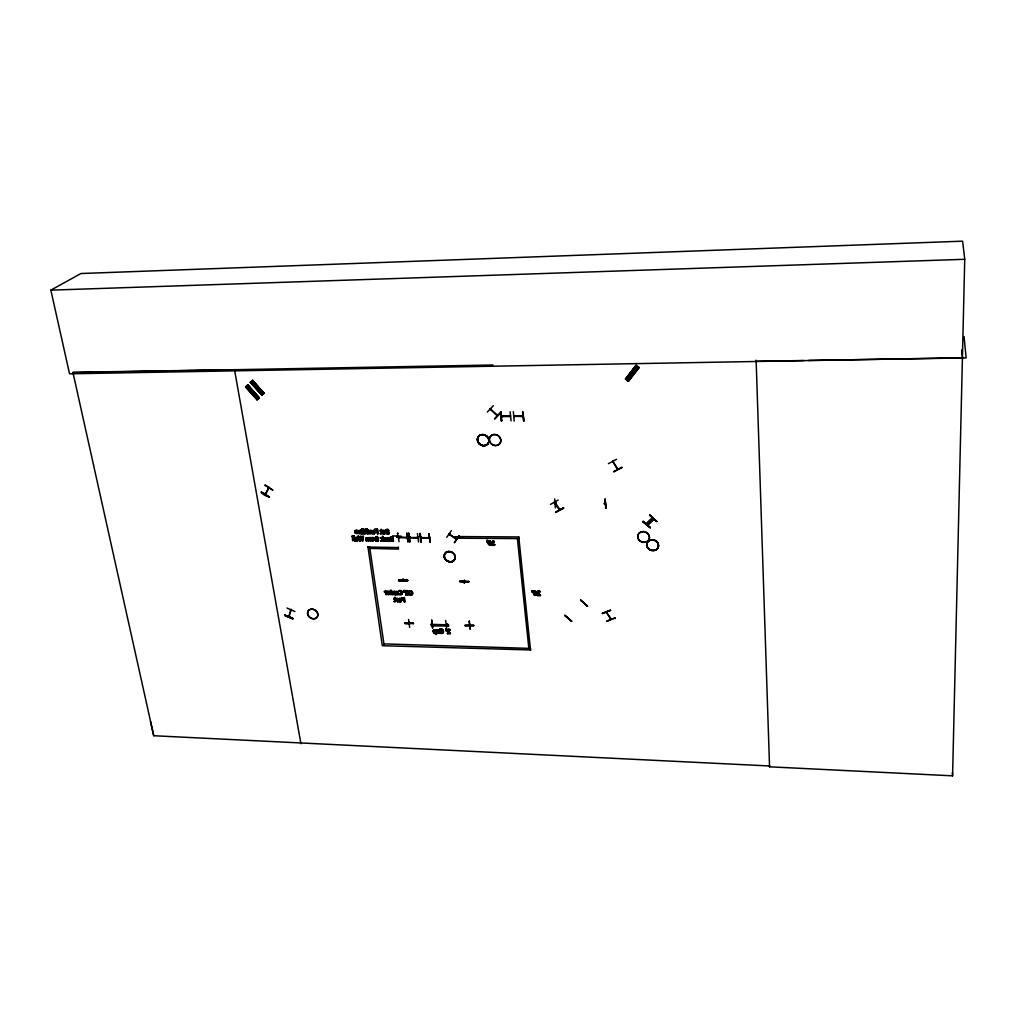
<?xml version="1.0" encoding="UTF-8"?>
<svg xmlns="http://www.w3.org/2000/svg" width="1017" height="1017" viewBox="0 0 1017 1017"><rect width="100%" height="100%" fill="white"/><g stroke="black" fill="none" stroke-linecap="round" stroke-linejoin="round"><path stroke-width="1.5" d="M382.926 531.891C384.032 528.662 385.812 534.065 383.078 531.294M386.587 532.336C392.689 534.281 384.858 535.463 386.053 531.789M385.939 532.094L387.032 533.722L389.206 533.505M396.376 591.97L396.274 592.225M407.283 580.834C380.155 580.313 426.708 580.898 398.626 580.249M398.753 579.995L407.626 580.135M413.461 623.802C414.491 622.518 406.241 624.832 404.957 623.459M404.919 623.154L413.55 623.205M405.033 622.9L404.957 623.485M407.258 580.478L398.677 580.593M459.773 581.762L468.684 581.838M468.697 581.877L459.697 581.355L468.646 581.406M459.837 581.19L468.545 581.648M465.138 625.658L465.201 625.01L473.909 625.341L465.125 625.684L473.846 625.913M490.601 408.605L490.245 409.355L491.325 409.266M497.707 415.063L496.627 415.165L497.059 414.478M409.495 622.099L408.987 623.218L409.279 622.518M374.205 533.073L372.54 532.069L373.125 533.264L374.256 533.035M756.127 360.221L769.551 766.818L952.573 775.831L964.739 259.297L962.616 241.169L80.94 273.522L50.85 290.15L69.55 373.811L962.425 357.781L961.701 349.95M389.269 540.523C390.121 539.213 386.625 538.692 387.731 540.434L389.32 540.485M459.036 537.688L458.476 537.001L459.163 536.722M464.515 580.91C464.273 580.326 463.193 581.877 464.451 580.338M464.68 582.334L464.07 582.868L464.248 581.584M533.722 592.085C533.455 600.589 540.218 589.746 534.001 591.36M536.671 594.373L536.112 591.64L534.243 591.195M490.804 543.675L490.601 544.451M289.425 615.819L288.612 616.798L290.964 609.514M290.506 610.391L291.091 609.399M536.035 594.411C534.421 585.754 534.522 600.437 536.01 592.364M411.91 593.737C412.521 589.695 406.902 591.665 409.927 594.437C413.639 596.115 411.593 588.373 409.215 591.894M433.115 630.667C433.712 633.718 439.039 637.062 435.772 629.904L433.051 630.642M409.279 591.958L410.067 594.208L411.987 593.801M534.37 592.008L534.688 594.411L535.87 594.78M392.448 591.881L392.753 594.475M374.396 539.607L372.591 541.12A1.437 1.22 35.8 0 1 371.752 540.688L371.383 538.12A1.437 1.22 35.8 0 1 372.095 537.713L372.756 537.713A1.449 1.233 35.8 0 1 373.595 538.158L374.116 539.048M395.613 601.365C392.816 603.412 397.8 598.848 395.511 598.822M357.45 532.539C357.437 530.416 352.581 533.01 357.603 531.827M371.269 533.188C372.095 526.285 368.294 535.565 370.735 532.984M402.999 579.792L402.91 579.067M403.342 579.715L403.088 581.127L403.571 579.855M355.2 530.836L355.251 531.802M398.537 599.331L398.969 601.517A1.411 1.182 32.6 0 0 399.795 601.937L401.13 601.517M401.41 601.022L400.812 599.089M409.342 623.179L409.177 622.34M358.022 532.73C359.421 530.149 354.297 528.802 355.086 532.005M360.374 536.328C360.374 544.769 358.391 536.722 360.984 536.328L362.281 540.192L360.984 536.328M412.711 593.28L412.216 594.64M362.281 540.192L362.649 536.569L363.438 536.366L362.764 540.93L360.654 537.281L362.09 540.917M362.446 539.976L362.815 536.353M360.005 539.976L358.543 536.302L357.793 536.506L359.586 540.891L360.272 540.904L360.654 537.281M360.272 540.904L360.819 537.078M368.853 541.006C367.518 536.137 370.112 539.519 368.281 541.006C368.218 536.162 366.4 538.616 366.349 540.98L366.247 537.84M442.789 632.104C444.404 628.328 438.518 630.667 439.967 629.142A3.038 2.555 29.9 0 1 441.124 628.938L442.026 629.116A1.945 1.64 29.9 0 1 443.056 629.879L443.399 632.345M458.603 537.739L459.099 536.544M385.379 533.035L383.892 530.556L382.773 530.721L382.417 532.311L384.807 532.336L382.417 532.311M464.553 581.597L464.477 582.855L464.006 581.978M469.829 624.807L469.485 624.591M398.715 593.407L398.054 594.653M359.09 531.344L359.357 530.709L359.408 533.645L358.556 530.76L360.666 530.518L358.658 530.582L358.836 533.633M365.548 533.239L365.599 530.671L364.378 530.874L365.599 530.671M388.583 531.205L388.405 529.832A1.551 1.322 35.5 0 0 387.655 529.361L385.545 529.743L387.947 530.683L386.155 531.751M388.761 530.785C386.689 531.916 385.723 534.637 389.104 532.768M394.126 601.721C396.083 601.022 393.325 597.704 394.787 599.038M370.646 533.061L370.531 530.264M286.972 608.039L294.93 611.586M409.584 623.383L409.571 622.646M389.854 540.739L387.541 538.667M390.948 539.341C389.892 541.273 394.634 541.476 392.689 538.972L390.795 539.557M436.738 630.426L436.852 633.299L438.874 633.184M446.374 624.374L447.022 624.095M447.226 630.235L448.573 629.129L449.781 629.421L449.717 630.26L449.781 629.421M488.198 542.061L488.529 541.12M488.402 541.438C486.457 544.692 492.012 547.273 491.389 542.9M469.129 624.959L469.765 624.26L469.549 625.353M355.95 537.955L357.959 540.523M372.451 531.344L374.434 530.938L372.527 531.103M533.607 592.314L533.925 591.373M402.312 598.39C402.338 602.306 405.808 596.788 402.236 598.466M537.294 592.047L537.701 591.208L539.849 591.436L538.069 592.123L540.472 595.39L537.434 595.568L537.497 594.831L539.824 594.881L537.497 594.831M373.786 539.76C370.061 541.959 374.192 534.51 373.392 540.497M399.49 598.911L399.211 601.022L400.851 600.996M490.804 408.681L490.169 409.279L490.677 408.681M266.047 493.614L265.081 494.491L268.857 487.372M401.499 598.644L402.262 597.615M268.92 487.957L265.424 494.656L266.047 493.715M392.511 591.678L392.6 594.691M374.37 539.938L372.756 540.904A1.437 1.22 35.8 0 1 371.917 540.472L371.536 537.917A1.437 1.22 35.8 0 1 372.26 537.497L372.908 537.497A1.449 1.233 35.8 0 1 373.76 537.942L374.205 539.442M554.583 501.978L554.316 502.131M554.176 502.627L559.477 510.102L559.897 509.377M366.234 533.378L366.501 530.226M558.854 509.339L559.528 508.843M292.921 618.361C268.043 608.09 309.765 626.243 284.747 615.209M398.384 599.56L398.626 599.038A1.411 1.182 32.6 0 1 399.338 598.644L399.986 598.657M357.387 532.743L357.437 532.031M371.192 533.404L371.116 530.264M412.406 594.322L412.673 592.784M408.529 591.983L408.643 591.602A1.831 1.551 32.4 0 1 409.406 590.877L411.58 590.877L412.533 593.013M401.702 593.305L400.927 594.36M431.983 624.26L432.238 623.574M389.091 593.775C389.727 591.322 383.994 594.042 389.308 592.86M358.175 532.514L357.539 533.455M382.379 531.344C383.752 528.154 387.579 533.162 384.286 533.976C380.6 532.972 384.82 533.976 384.96 532.133M397.901 593.966C398.689 591.551 392.676 594.208 398.117 593.051M265.119 494.415L265.768 493.448M386.613 540.141L386.511 540.434A1.411 1.195 35.3 0 1 385.901 540.98L384.121 540.18L385.761 540.421M395.816 591.83L395.766 593M649.596 515.072L656.779 521.365M355.836 530.721C355.988 533.62 358.734 529.565 355.772 530.823M642.833 521.734L650.321 527.709L643.214 521.276M652.698 517.869L646.342 524.225M611.166 619.226L606.424 612.209L610.836 619.251M610.251 619.099L610.734 618.463M615.031 617.955L606.933 621.082M650.448 521.568L649.367 521.556M374.307 533.823C376.811 531.484 370.035 530.709 374.574 532.272C375.87 534.955 370.658 532.895 374.281 533.671M387.312 592.263C391.723 591.602 384.807 591.869 389.257 592.453M610.556 610.378L602.534 613.391M284.658 615.501L292.654 618.908M533.683 591.919L534.116 591.131M272.772 490.016L264.928 485.312M587.394 606.285L580.554 600.03L587.559 606.119M536.709 594.525L534.51 595.047L533.709 592.542M583.733 603.183L584.216 602.967M571.681 621.184L564.791 615.209L571.656 621.222M568.045 618.311L568.389 617.599M568.389 618.552L568.287 618.044M366.349 540.98C362.891 536.035 372.769 538.12 368.268 537.764M398.524 537.396L399.401 537.408M407.563 537.421L406.469 537.218M409.203 537.523L410.385 537.446M410.118 537.828L410.245 537.078L409.241 537.815L409.635 537.065M490.512 544.654L490.423 541.527L489.113 541.375M418.267 537.548L417.173 537.345M355.416 537.675L355.492 540.841L356.217 540.637L355.492 540.841M420.657 537.662C423.085 537.167 419.856 539.099 421.076 537.205M429.466 538.107L428.577 538.107L428.894 537.294M605.407 503.593L605.179 503.199M604.556 503.631L605.382 503.288M621.845 467.095L613.899 471.977M617.942 468.773L617.535 468.99M605.026 499.194L606.068 508.233L605.051 499.194M502.411 416.334L502.373 416.017M386.968 538.463L389.435 537.84L387.541 539.086M509.937 415.75L509.975 416.22M489.113 541.298L489.19 544.438L490.639 544.438M530.556 648.414L383.93 643.888M367.938 546.765L382.303 645.706L530.721 649.965M372.006 538.247L372.12 540.358L373.544 540.294M528.84 648.363L517.399 538.578M616.531 459.303L608.42 463.65M613.327 461.718L613.022 461.998M617.739 469.155L612.781 461.057M540.358 595.631L540.408 594.78M400.94 600.818L399.643 601.098L399.109 599.509M537.434 595.568L540.472 595.39M539.849 591.436L538.133 590.979L537.307 592.314M539.913 592.059L539.963 591.195M398.995 599.534L400.444 599.038L400.838 600.844M532.781 590.915L532.069 590.902L532.781 590.915L532.387 592.593L532.183 590.661M532.387 592.593L532.895 590.686M436.827 630.235L436.852 633.299M637.875 368.739L635.167 366.756M635.104 372.336L632.409 370.353M636.057 371.116L633.349 369.133M637.163 369.654L634.417 367.747M555.32 502.919L555.002 503.72L556.146 503.428M288.981 616.874L289.438 615.908M635.968 365.383L625.493 378.909L628.531 381.172L639.07 367.671L636.235 365.37L625.836 379.163M563.749 508.258L555.79 512.174L563.558 507.661M563.532 507.953L555.854 512.212M385.735 540.497L385.621 538.451L383.918 538.502M559.871 509.492L554.774 502.093M555.333 507.89L554.697 498.94M604.162 503.657L605.115 503.669M555.155 502.627L554.761 502.843M269.276 496.766C262.297 496.004 255.381 486.533 269.085 496.995M272.709 490.105L265.132 484.918M469.345 621.145L470.172 628.9M519.166 538.603L458.985 538.209L458.794 536.569L518.988 536.951M374.103 533.251L374.154 532.209L372.54 532.069M402.16 598.619L403.8 597.996M390.731 537.701L390.503 540.294L393.452 541.324L390.541 540.739L390.147 539.544L390.998 538.641M571.592 621.374L564.664 615.463M650.524 521.632L649.812 520.895M447.442 633.604L450.391 633.451L447.442 633.604L449.756 632.955L447.366 630.248M449.857 630.019L447.887 630.235L450.175 633.095L447.861 630.54L449.692 630.26M447.378 633.133L449.756 632.955M446.361 630.832C445.675 625.48 446.171 634.074 446.425 628.976M493.715 544.921L494.694 544.705L493.715 544.921C491.567 542.658 495.457 541.069 493.372 541.921M445.954 630.82L445.751 628.951M431.259 624.006L431.246 625.9L448.662 626.014M494.618 545.379L492.304 545.354L494.694 544.705M493.092 544.909L492.253 544.896L493.092 544.909L492.775 540.663L494.237 541.934M448.459 626.37L448.459 624.476M443.565 631.163C444.289 634.214 438.505 634.379 439.891 631.048L441.543 631.099L440.425 631.799L440.564 632.879L442.115 632.943L442.916 631.862L441.988 629.943L439.891 629.993M440.564 632.879L440.552 631.557L441.607 631.595M441.467 631.824L441.543 631.099M446.438 624.718L446.692 623.879M494.326 541.311L493.27 540.675M446.501 624.743L446.984 623.891M439.992 633.121L439.891 631.048M446.679 628.455L445.688 620.484M468.634 581.355L468.57 582.093M292.909 618.4L284.76 615.145M437.323 632.549L438.874 632.587L437.348 631.443L438.988 632.18L437.323 632.549C436.496 630.019 440.87 630.311 437.157 630.858M436.827 630.337L439.013 630.07L437.018 630.222M439.636 630.171L439.675 629.256M366.934 537.98L366.921 540.98M464.553 581.673L464.337 582.41M435.301 630.667L435.403 632.676L435.301 630.667L433.662 630.794L434.081 632.269L435.174 632.574M435.111 630.451C432.708 627.489 432.25 635.244 435.594 632.866M464.388 580.249L464.248 581.393M487.41 542.366C486.736 536.734 487.181 545.798 487.486 540.421M436.204 634.443L435.772 629.904M486.978 542.366L486.774 540.408M401.321 594.055L401.13 591.258A1.36 1.144 32.8 0 0 400.355 590.826C395.371 591.907 402.91 588.423 402.185 592.797C402.338 596.687 396.109 593.636 401.295 594.004M431.742 620.154L432.67 627.858M431.653 624.336L432.136 623.485M288.981 616.798L291.104 609.958M365.637 533.175L365.446 530.887M398.473 599.267L398.766 598.81A1.411 1.182 32.6 0 1 399.478 598.416L400.139 598.428A1.424 1.195 32.6 0 1 400.965 598.86L400.978 601.746M442.827 632.154L440.704 632.638M401.562 598.365L404.334 597.526L404.779 602L404.105 600.17L401.651 598.733M409.66 627.464L408.567 619.493M409.482 623.294L409.737 622.887M409.762 623.09L409.203 623.675M355.111 530.798L357.12 530.505L358.048 532.387M454.357 542.62L459.188 535.87L454.472 542.671M457.014 538.857L456.493 539.468L456.9 538.679M458.514 537.09L458.998 536.251M456.366 538.311L455.972 538.629M357.539 532.527L355.302 532.794L357.437 532.692M384.159 645.401L369.616 546.79M454.256 536.734L463.294 536.785M391.176 593.826C388.545 594.691 392.943 593.674 390.948 591.691L389.753 591.894L390.948 591.691M523.59 420.949L522.687 411.809L524.111 420.949M401.855 594.424L402.338 592.568M450.111 533.989L449.616 534.726L450.15 534.116M404.169 601.975L404.105 600.17M446.73 537.357L451.345 530.696M449.374 533.582L449.222 533.811M513.903 415.978L523.132 415.8M408.135 595.034C407.97 586.542 408.275 600.589 407.321 592.047L405.758 592.25L406.139 594.996L405.338 592.008L404.257 592.212L405.338 592.008M523.361 416.207L523.335 415.889M407.131 591.83C408.618 592.199 402.363 588.767 405.135 591.678M407.563 595.034L407.321 592.047M405.567 594.983L406.292 594.767L405.91 592.021M404.779 602L404.334 597.526M404.194 591.767L405.3 591.563L404.257 592.212M405.885 591.068L407.016 590.394L407.69 591.843M522.687 411.809L523.73 420.924M406.152 592.25L406.292 592.021M403.863 591.017L403.94 590.305M397.075 599.115L395.778 598.632L397.723 598.428C399.033 606.691 396.376 597.106 395.829 598.39M404.893 591.119L404.016 590.788M397.456 601.822L397.278 599.344M398.016 601.835L397.723 598.428M514.17 421.038L513.343 411.707M398.956 593.877L400.825 594.208M399.007 594.551L399.071 593.648M358.086 532.806L356.56 533.683L355.264 532.794M395.956 591.627L395.626 593.229M395.804 591.856L396.884 591.297L398.308 592.034L398.27 594.462L395.88 594.576L397.927 594.551M514.093 415.889L514.144 416.398M393.744 599.013L394.749 597.449L395.448 598.377M511.055 420.885L510.114 411.758M514.03 416.296L523.03 416.576M398.588 591.551C398.448 589.657 401.918 590.597 402.084 592.288M393.681 598.568L394.723 598.593L394.749 597.449M396.223 592.199C397.939 591.335 398.664 593.025 396.325 592.085M514.742 415.877L514.577 416.716L514.856 415.978M395.295 598.606L395.321 597.462M388.672 531.179L386.511 532.361M403.647 580.033L403.139 581.139L403.724 580.593M392.587 591.602L394.965 591.335L395.257 594.754L394.507 592.136L393.083 592.008M397.405 594.157L395.829 593.992L397.8 594.03M430.013 542.099L428.932 533.722L430.204 541.883M391.481 594.487L391.85 591.271M394.698 594.742L394.507 592.136M395.257 594.754L394.965 591.335M403.202 579.067L403.088 581.038M390.07 594.131L391.507 594.36L391.914 591.716M390.147 594.614L390.223 593.903M509.937 415.8L509.708 416.08M510.585 415.75L501.394 415.928M429.505 537.307L428.653 537.713M380.587 537.662L382.201 539.048L380.714 541.158L382.684 539.379L382.481 536.391L383.562 541.197L382.939 539.595L380.434 537.879L381.311 537.662L382.939 539.595M429.021 533.671L430.153 542.074M391.303 591.487L390.757 590.33L389.753 591.894M390.731 591.474L390.757 590.33M385.43 533.111L384.896 533.76M386.46 594.564L386.155 591.144C383.269 591.754 385.43 591.182 385.901 594.551L386.155 591.144M386.816 593.038C386.117 589.822 391.062 591.284 389.778 593.814C388.189 596.064 385.456 592.898 388.99 593.826M387.07 594.386L387.146 593.572M389.689 591.449L390.884 591.246M385.901 594.551L385.723 592.059L384.299 591.919M421.229 541.985L420.212 533.404M650.27 527.734L642.808 521.785M418.546 541.959L417.428 533.594M385.507 591.843L385.583 591.131M501.801 420.784L501.152 420.974L500.834 411.669L501.737 420.784M502.055 416.614L502.245 415.877L502.245 416.563M384.312 591.347L385.659 591.614M418.025 537.167L417.008 537.573M417.834 538.006L418.14 537.256M501.584 415.839L501.203 416.576L510.483 416.525M417.428 537.154L417.097 537.968M500.631 412.203L494.567 418.61M408.809 533.277L408.173 533.48L409.889 541.629M497.694 414.936L497.122 415.622L490.232 409.228M406.902 533.264L408.046 541.603M496.627 415.165L497.186 414.478M407.321 537.04L407.181 537.828L407.525 537.129M369.845 548.392L398.422 549.116L398.422 547.184M408.783 533.277L409.737 541.807M406.724 537.027L406.444 537.815L407.258 537.497M399.071 541.667L397.545 533.34M493.372 405.63L487.334 412.038M491.16 409.571L491.313 409.126M398.956 536.938L407.131 537.472M399.706 537.319L398.626 537.751L399.567 536.951M396.884 535.819L396.732 537.027L397.329 536.582M398.117 533.162L397.482 533.366M390.846 538.832C387.502 536.239 396.261 536.531 390.884 536.938C388.341 537.955 394.049 540.307 392.448 537.205L390.795 537.599M392.765 540.815L392.689 538.972M392.562 535.908L401.168 536.162M392.473 538.705L392.448 537.205M387.731 540.434L387.757 539.315M389.358 538.616L389.435 537.84M389.524 541.069L387.274 541.247L387.096 538.489M382.977 541.184L383.714 540.98M383.638 538.082L385.99 538.095L386.358 540.65A1.411 1.195 35.3 0 1 385.748 541.197L384.057 541.019L384.159 540.18M380.714 541.158L381.477 541.171M382.201 539.048L380.434 537.879M382.481 536.391L383.053 536.391M382.684 533.709L382.786 532.883M385.545 529.743L385.646 530.442M378.477 537.637L378.4 541.133L377.574 538.082L376.481 538.285L377.574 538.082M382.1 530.391C383.015 530.162 380.04 535.819 381.286 533.2M375.883 541.095C377.993 539.277 372.171 536.595 375.642 538.082C372.565 538.26 377.154 538.4 375.883 541.095L376.621 540.891L376.15 537.599L375.476 538.298M378.4 541.133L378.146 538.082M379.977 531.039C381.642 530.594 379.71 531.637 380.994 529.425L381.706 530.378M376.468 541.108L376.15 537.599M376.417 537.828L377.523 537.624L376.481 538.285M377.371 537.84L376.468 536.798M381.909 533.15L381.782 530.849M380.383 533.849L380.46 533.137M374.637 529.946L376.926 529.755L374.637 529.946L374.726 529.209L377.46 529.234L377.943 533.849L377.18 531.51L374.981 531.7L377.18 531.51M379.913 530.582L381.133 530.378M380.968 530.594L380.994 529.425M376.074 537.052L377.243 536.379L378.082 537.624M381.553 530.594L381.578 529.437M377.116 531.001C372.057 530.404 378.349 532.641 376.926 529.755M370.379 540.815L370.023 538.362L368.713 538.222M370.226 541.031L370.023 538.362M369.743 537.739L370.48 537.535L369.794 538.107M368.281 541.006L368.103 538.349M377.943 533.849L377.46 529.234M409.381 537.485L417.86 537.561M372.222 533.785L372.069 530.798L374.358 530.378L371.904 531.014L372.222 533.785L372.896 533.226M372.667 532.984L372.705 531.853M369.324 533.76L370.938 533.582M420.835 537.624L429.263 537.726M421.572 537.968L421.534 537.675M367.315 533.734L366.806 528.929L368.052 533.531L367.315 533.734L366.806 528.929M362.764 540.93L362.255 540.713M369.425 533.175L371.116 533.493M429.377 538.095L420.784 537.955M363.438 536.366L362.649 536.569M368.739 533.747L368.421 530.238L369.196 532.921M368.993 530.251L368.256 530.454M363.794 533.696L363.272 528.891L364.531 533.48L363.794 533.696L363.272 528.891M367.9 533.734L367.379 528.929M365.395 533.073L364.722 533.175L365.802 532.959M366.184 530.671C368.637 533.442 362.955 534.383 366.311 533.315M359.586 540.891L360.438 540.688M365.535 530.213C362.713 530.048 366.501 531.192 365.395 529.26L366.107 530.213M365.37 530.416L365.395 529.26M362.357 533.671L362.027 530.175L363.094 533.467L362.357 533.671L362.027 530.175M365.955 530.429L365.967 529.272M357.514 540.091L355.937 540.04C355.658 536.9 359.306 541.298 356.103 539.824L355.963 538.921M362.929 533.683L362.611 530.175M353.573 536.048L354.679 540.828L354.145 536.048L353.407 536.264L354.145 536.048M364.366 533.696L363.844 528.904M357.603 537.446C357.997 539.175 356.687 535.921 355.391 537.739M357.793 536.506L358.543 536.302M361.683 533.455L360.946 533.658L361.683 533.455L361.188 530.162L360.45 530.365L361.188 530.162M352.683 540.802L352.149 536.035M361.658 529.26L362.484 529.056L362.408 529.844L361.658 529.26L362.484 529.056M359.192 530.925L360.743 530.988L359.293 530.849M361.747 529.832L361.823 529.043M359.408 533.645L359.293 531.56M354.107 540.828L354.844 540.612M355.734 538.692L356.039 537.879M352.721 536.035L351.984 536.239M355.353 533.391L355.467 532.577M625.544 378.947L636.235 365.37M626.358 379.544L636.744 365.828L626.014 379.29L625.493 378.909M626.002 379.277L636.337 365.662M628.366 380.968L638.943 367.366L638.155 367.01L627.642 380.511L628.417 380.943M627.642 380.498L638.384 367.048L639.057 367.671M628.417 381.006L638.549 367.29M628.163 380.892L638.714 367.417M290.506 610.543L291.37 609.526M605.115 504L604.276 503.962M355.556 537.523L355.658 540.624C358.391 542.264 359.154 537.866 355.899 538.476M355.937 530.62L355.569 531.586M650.333 527.581L643.164 521.327M387.363 537.904L387.274 541.247M383.028 531.23L384.744 531.916M268.323 488.325L269.009 487.283M494.796 419.093L500.898 412.724M366.171 537.891L368.141 537.98M385.901 532.005L387.146 531.268M392.46 591.741L394.443 591.678M645.986 523.882L652.329 517.729M647.524 525.242L653.867 519.064L647.537 525.268M656.677 521.556L649.838 514.933M412.355 594.411C410.639 596.699 407.321 593.547 408.796 591.373A1.831 1.551 32.4 0 1 409.546 590.648M580.618 600.094L587.445 606.208M387.604 538.565L389.511 538.4M250.894 381.807L250.284 382.328L261.725 395.181L262.386 394.621L250.856 381.845L250.271 382.354M263.67 393.541L252.241 380.65M246.241 386.371L245.517 386.981L256.97 399.783L257.619 399.223L246.178 386.409L257.632 399.211M247.398 385.379L258.839 398.194M247.906 384.935L259.297 397.812L247.83 384.998L247.169 385.57L258.623 398.384L259.271 397.825M255.814 388.1L257.949 386.257M251.059 392.715L253.182 390.884M254.657 386.791L256.704 385.023M249.902 391.418L252.025 389.575M261.687 395.219L262.399 394.609M256.92 399.821L257.568 399.261M258.572 398.422L259.233 397.863L257.174 399.605L245.707 386.829M397.05 537.129L396.973 536.226M250.538 382.138L262.005 394.952L250.538 382.125L252.661 380.294L251.924 380.93L263.39 393.782M253.716 385.557L255.674 383.854M248.962 390.185L250.919 388.494M389.142 593.699L387.019 593.801M251.949 380.917L252.623 380.32L264.064 393.198L261.941 395.003M247.868 384.973L245.783 386.778L257.365 399.439M251.784 383.384L253.742 381.68M249.063 386.244L247.029 388.011M252.47 384.324L254.606 382.481M247.716 388.952L249.839 387.121M264.051 393.21L263.365 393.808L264 393.248L252.369 380.549M260.784 393.693L262.831 391.939M256.017 398.295L258.064 396.554M262.729 394.316L263.263 393.668M257.962 398.918L258.483 398.27M649.571 515.187L656.779 521.454M488.58 541.082L490.296 540.701L491.173 542.557M381.375 533.137L380.345 533.353M398.817 591.385L400.202 591.055A1.36 1.144 32.8 0 1 400.978 591.487L401.588 593.178M421.203 541.934L420.097 533.569M558.193 500.033L550.54 504.368M554.672 503.275L556.007 503.695M412.101 594.653L409.762 594.614L408.631 592.199M612.717 461.502L617.472 469.409M385.913 530.264L387.769 529.959L387.452 531.37M401.74 594.437L399.16 594.322M439.23 633.057L437.374 632.981M438.924 633.375C441.403 631.341 434.742 629.027 439.446 632.676M395.982 591.703L397.672 591.792L398.55 593.254M381.756 533.607L380.536 533.633M397.469 594.335L397.965 593.28M490.512 544.578L489.126 543.663M442.903 633.019L440.132 632.879M439.547 629.498L439.827 629.37A3.038 2.555 29.9 0 1 440.984 629.167L441.887 629.345A1.945 1.64 29.9 0 1 442.916 630.108L443.323 630.921M602.242 613.238L610.632 610.213L602.484 613.658M606.882 621.273L615.018 617.904L615.158 618.552M384.121 538.463C386.511 537.446 386.244 542.353 383.968 540.396M488.821 540.904L490.893 541.667M435.543 632.447C433.471 634.405 432.797 629.027 435.162 630.896M355.874 538.095L357.679 538.018M355.569 537.624L357.437 537.662M387.388 538.006L389.282 538.057M372.108 538.235L373.608 539.43M390.884 537.51L392.282 537.421M355.899 530.747L357.374 531.611M400.889 601.644L399.948 601.708A1.411 1.182 32.6 0 1 399.122 601.289L398.499 599.661M385.824 529.628L387.502 529.565A1.551 1.322 35.5 0 1 388.252 530.048L388.596 530.747M357.437 533.366L355.518 533.188M384.769 533.683L382.837 533.493M391.342 594.437L390.299 594.386M384.083 537.917L385.837 538.311L386.498 540.002M456.404 539.43L448.98 534.192M417.834 537.968L409.33 537.815M420.758 541.959L419.69 533.582M501.559 420.949L500.758 411.682M402.376 597.767L404.181 597.754M375.998 536.556L377.93 537.84M374.078 533.137L372.832 532.768M389.13 540.599L387.897 540.23M403.8 590.534L405.681 591.691M405.783 590.572L407.614 591.462M534.726 591.576L535.819 592.275M357.539 540.726L356.166 540.281M366.908 538.158L367.938 538.565M368.84 538.184L369.857 538.578M399.516 599.089L400.825 600.322M409.787 590.775L412.432 592.504M356.128 538.006L357.488 538.222M393.223 591.97L394.354 592.364M50.85 290.15L964.739 259.297M492.94 365.014L72.982 372.642L153.745 735.736L769.64 765.979L769.678 766.818M72.906 372.311L234.507 369.705L300.93 743.745M756.165 361.302L803.748 360.526M808.515 360.45L966.15 357.92L964.04 336.513M374.561 529.425L377.307 529.45M361.912 529.615L362.56 529.628M355.734 531.383L357.539 531.395M383.078 531.675L384.896 531.7M388.901 532.984L389.053 533.722M382.595 533.099L384.299 533.442L384.807 532.336M398.651 537.688L407.207 537.79M392.626 538.489L390.871 537.764M392.537 539.188L390.986 539.963L392.918 540.599M486.647 540.624L487.346 540.637M387.426 541.031C390.172 542.735 390.998 538.235 387.706 538.87M367.696 547.095L398.194 547.515M539.989 591.818C537.078 590.216 538.044 594.525 540.307 595.009M405.847 591.576L407.283 591.602M405.758 592.25L407.181 592.275M396.274 592.606L398.067 592.644M404.029 599.687L402.274 598.568M403.952 600.399L402.033 599.916L401.639 598.416M394.062 601.238L395.168 600.933L394.939 598.81M431.043 624.362L448.255 624.819M445.611 629.192L446.285 629.205M439.764 631.29L441.403 631.341M404.88 623.078L413.436 623.446M431.742 620.128L432.53 628.099M387.604 539.531L389.269 540.281M355.797 539.137L357.45 539.887M605.687 508.195L605.064 499.207M406.813 533.429L407.944 541.781M449.641 629.663C446.349 628.125 447.137 632.612 449.616 633.197M387.223 594.157C392.333 596.216 387.579 588.093 386.968 592.809M626.243 379.392L625.735 378.972M261.331 492.177L269.111 496.97M449.222 534.014L456.658 539.061M397.138 599.572L395.689 598.619M627.044 377.676L629.32 379.341M626.79 377.599L629.485 379.57M625.989 379.036L628.252 380.714M469.168 625.213L469.18 624.578M463.905 581.355L463.854 580.643M539.824 594.881L537.523 592.555M539.722 595.11L537.408 592.085M490.436 408.999L497.427 415.292M250.716 381.96L262.132 394.838M247.563 385.227L259.017 398.041M252.191 380.701L263.746 393.477M405.046 590.89L405.147 591.792M622.01 467.693L613.734 471.418M357.959 536.29L359.751 540.675M358.391 536.518L359.84 540.192M403.38 580.415L403.418 581.063M491.186 541.845C492.914 545.582 487.766 546.256 488.313 542.303M150.465 721.46L153.745 735.736M490.614 543.103L489.533 541.26L488.872 543.078M353.98 536.264L354.679 540.828M364.48 530.2L364.378 530.874M364.887 532.959L364.798 533.671M361.022 530.378L361.518 533.671M360.743 530.988L360.946 533.658M370.48 537.535L370.798 541.031M368.421 530.238L368.904 533.531M376.773 529.971L376.951 531.205M377.027 531.726L377.332 533.849M377.409 538.298L377.828 541.12M375.07 530.976L374.981 531.7M374.358 530.378L374.281 531.154M374.332 537.599L374.256 538.387M391.329 590.343L391.456 591.258M382.583 532.094L382.506 531.433M382.9 536.607L383.562 541.197M390.795 591.919L391.062 593.814M381.197 530.836L381.273 533.264L381.044 531.052M395.944 593.763L395.88 594.576M395.359 599.051L395.626 601.06M393.172 594.703L393.134 591.856L392.905 592.898M403.647 598.225L403.889 599.916M392.982 536.709L393.452 541.324M408.224 591.627L408.135 592.301M406.864 533.251L407.982 541.794M408.631 533.442L409.787 541.845M398.855 580.135L407.474 580.351M435.454 633.108L435.632 634.417M439.013 630.07L438.95 630.832M450.315 632.866L450.251 633.693M469.168 621.082L470.045 629.142M464.324 582.08L464.413 582.817M493.499 541.705L493.842 544.692M492.381 544.68L492.304 545.354M518.81 537.281L530.543 650.333M952.446 772.717L952.573 775.831M399.961 598.416A1.411 1.182 32.6 0 1 400.787 598.848M396.554 536.277L397.202 535.908L396.63 536.277M250.957 390.846C251.708 393.452 252.941 389.397 250.957 390.846M255.712 386.231C256.462 388.837 257.708 384.769 255.712 386.231M632.574 371.675C633.184 374.485 634.964 370.074 632.574 371.675M653.55 518.594L647.13 524.925L653.588 518.632M634.087 373.633L631.379 371.65L634.087 373.633M555.968 502.919L555.918 503.771L556.07 503.008M489.66 441.492A5.988 5.377 34.1 0 0 499.576 443.959A5.988 5.377 34.1 0 0 496.004 434.64A5.988 5.377 34.1 0 0 489.66 441.492A5.975 5.377 34.1 0 0 499.563 443.959A5.975 5.377 34.1 0 0 496.004 434.653A5.975 5.377 34.1 0 0 489.673 441.492M477.736 441.709A5.975 5.365 34.8 0 0 487.626 444.175A6.013 5.39 34.8 0 0 484.105 434.742A6.013 5.39 34.8 0 0 477.761 441.62A6.013 5.39 34.8 0 0 487.715 444.098A5.975 5.365 34.8 0 0 484.028 434.856A5.975 5.365 34.8 0 0 477.736 441.709M477.825 441.556A5.988 5.365 34.8 0 0 487.74 444.035A5.988 5.365 34.8 0 0 484.13 434.704A5.988 5.365 34.8 0 0 477.825 441.556A5.962 5.352 34.8 0 0 487.715 444.009A5.962 5.352 34.8 0 0 484.13 434.729A5.962 5.352 34.8 0 0 477.85 441.556M638.612 539.696A5.988 5.327 19.9 0 0 648.833 539.824A5.988 5.327 19.9 0 0 643.189 531.649A5.988 5.327 19.9 0 0 638.612 539.696M638.689 539.519A5.975 5.314 19.9 0 0 648.884 539.646A5.975 5.314 19.9 0 0 643.252 531.484A5.975 5.314 19.9 0 0 638.689 539.519M647.638 547.883A5.988 5.314 19.2 0 0 657.859 548.036A5.988 5.314 19.2 0 0 652.24 539.874A6.013 5.352 19.2 0 0 647.638 547.794A6.013 5.352 19.2 0 0 657.935 547.947A5.975 5.301 19.2 0 0 652.304 539.709A5.975 5.301 19.2 0 0 647.702 547.705A5.975 5.301 19.2 0 0 657.91 547.858A6.013 5.352 19.2 0 0 652.278 539.735A5.988 5.314 19.2 0 0 647.638 547.883M307.909 615.171A5.492 4.513 35.4 0 0 316.846 617.586A5.492 4.513 35.4 0 0 313.198 609.386A5.492 4.513 35.4 0 0 307.909 615.171M308.049 614.993A5.479 4.5 35.4 0 0 316.961 617.408A5.479 4.5 35.4 0 0 313.325 609.234A5.479 4.5 35.4 0 0 308.049 614.993M444.531 558.053A5.733 4.932 31.7 0 0 453.989 560.52A5.759 4.958 31.7 0 0 450.531 551.71A5.759 4.958 31.7 0 0 444.556 557.952A5.759 4.958 31.7 0 0 454.078 560.443A5.733 4.932 31.7 0 0 450.467 551.837A5.733 4.932 31.7 0 0 444.531 558.053M444.632 557.875A5.721 4.932 31.7 0 0 454.09 560.354A5.721 4.932 31.7 0 0 450.569 551.672A5.721 4.932 31.7 0 0 444.632 557.875A5.721 4.92 31.7 0 0 454.078 560.342A5.721 4.92 31.7 0 0 450.569 551.684A5.721 4.92 31.7 0 0 444.645 557.888"/></g></svg>
